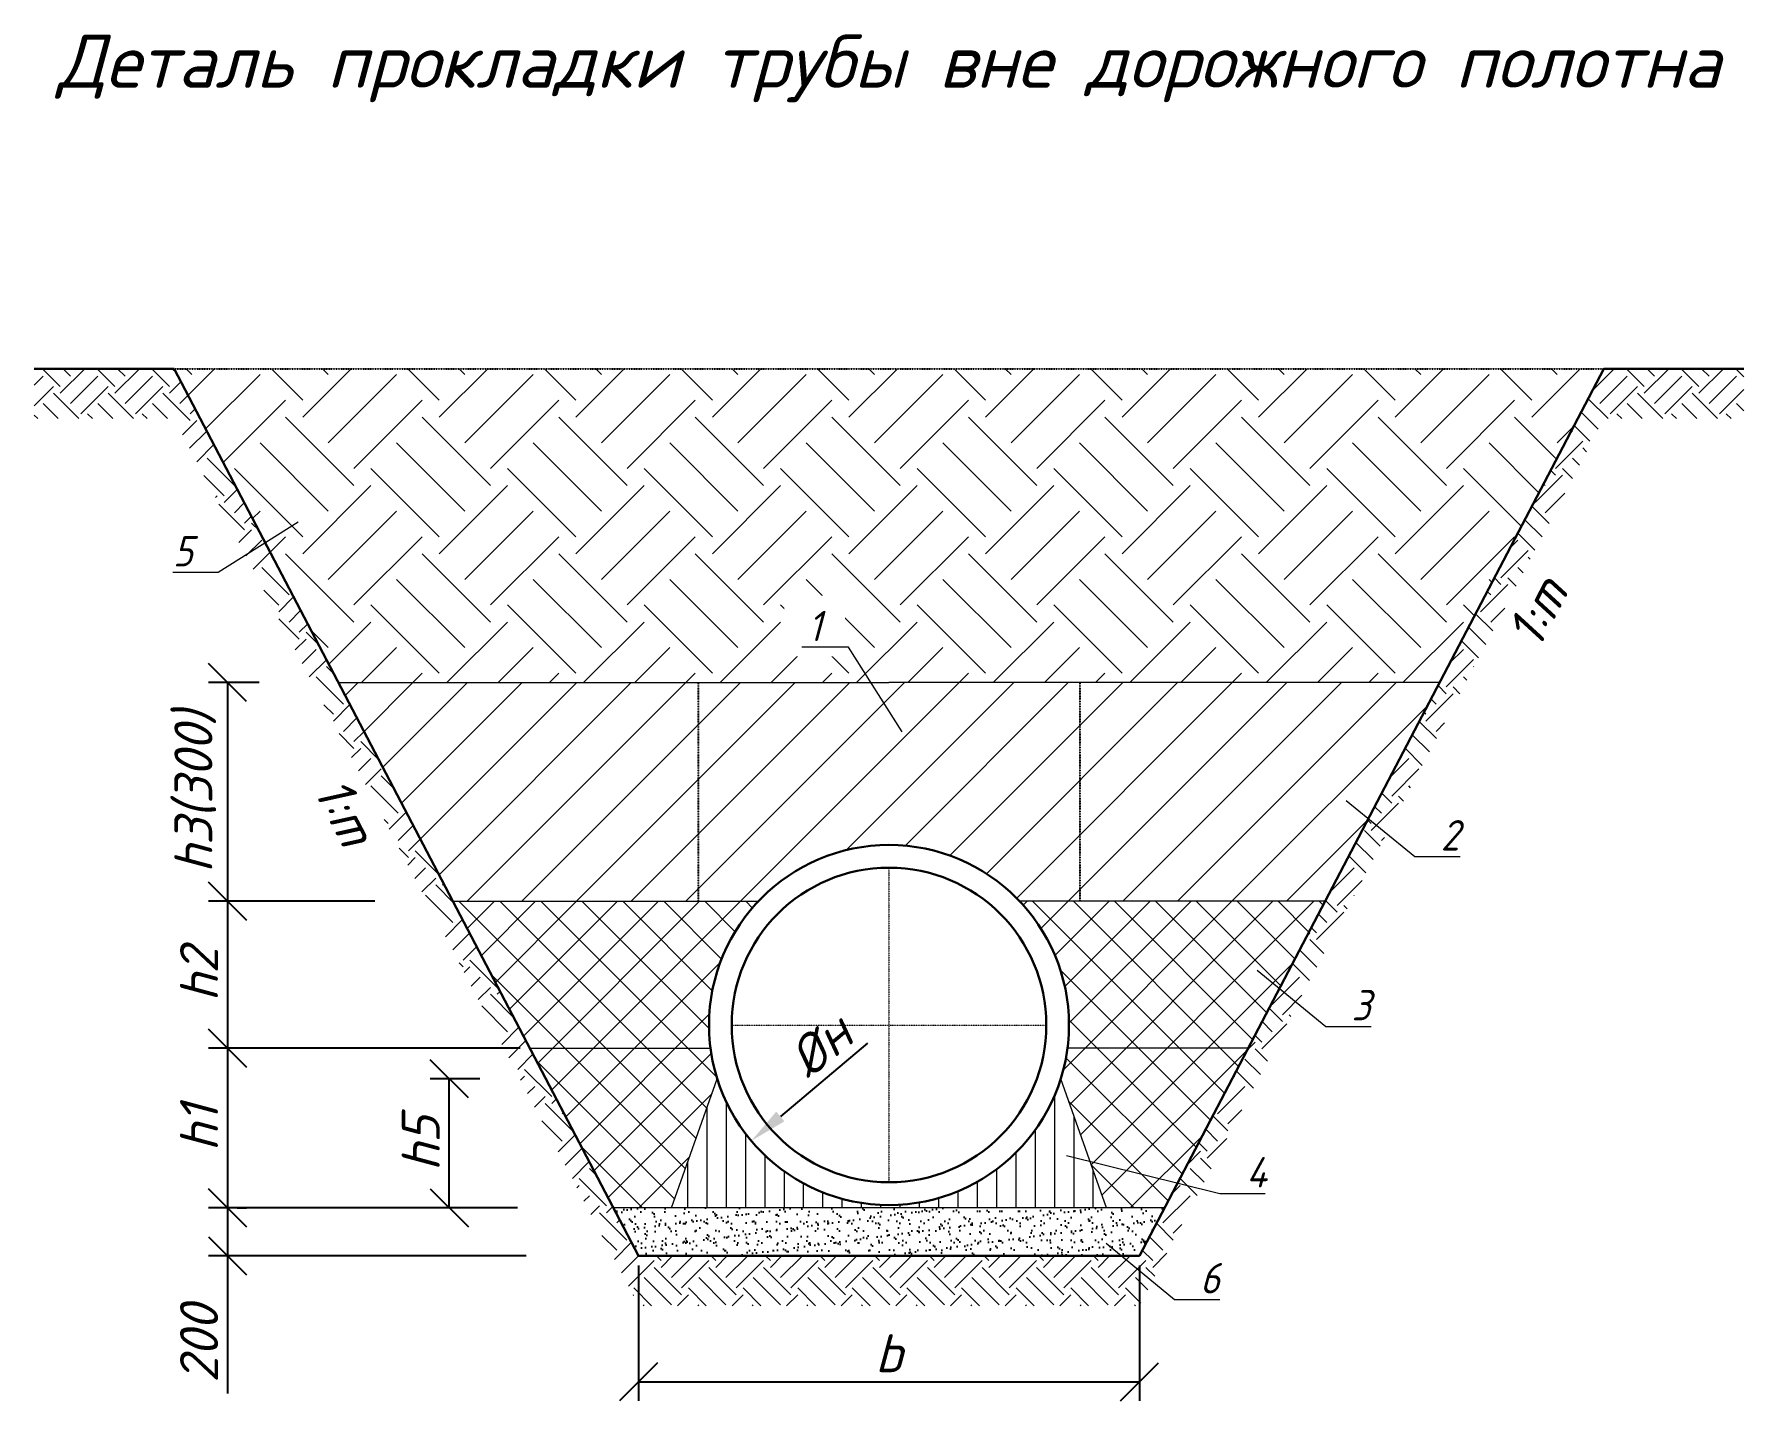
# Model space of a CAD drawing. Header units: millimetres. Extents: x 41097286 to 43803126, y 21258419 to 22595975.
# Drawn here: x 43115881 to 43172097, y 22074929 to 22119861 of the extents above; entities that cross this region are included whole.
import ezdxf
from ezdxf import colors
from ezdxf.entities.mleader import LeaderData, LeaderLine
from ezdxf.math import Vec2, Vec3

# ---------------------------------------------------------------- set-up
doc = ezdxf.new("R2010")
doc.units = ezdxf.units.MM
doc.linetypes.add('ACAD_ISO10W100', pattern=[18.5, 12, -3, 0.5, -3])
doc.linetypes.add('DASHED', pattern=[0.75, 0.5, -0.25])
doc.layers.add('ВК_К1_текст', color=34, linetype='Continuous')
doc.styles.add('note', font='isocpeur.ttf', dxfattribs={"width": 0.9, "oblique": 15})
doc.styles.get("Standard").update_dxf_attribs({"font": 'isocpeui.ttf'})
doc.dimstyles.new('ISO-25', dxfattribs={"dimtxt": 2.5, "dimasz": 2.5, "dimexe": 1.25, "dimexo": 0.625, "dimtad": 1, "dimtxsty": 'Standard', "dimcen": 2.5, "dimadec": 0, "dimazin": 0, "dimtfac": 1, "dimtmove": 0, "dimatfit": 3, "dimfxl": 1, "dimarcsym": 0})
pattern_1 = [(45, (371392.5, 121915.5), (-673.51921, 673.51921), []), (135, (371392.5, 121915.5), (-673.51921, -673.51921), [])]

# ---------------------------------------------------------------- blocks, each defined once
blk = doc.blocks.new('_None')
blk = doc.blocks.new('_Oblique')
at = {"color": 0, "linetype": 'ByBlock', "lineweight": -2}
blk.add_line((-0.5, -0.5), (0.5, 0.5), dxfattribs=at)
blk = doc.blocks.new('*D77')
at = {"color": 0, "lineweight": -2, "transparency": 16777216}
for p, q in [((43130534, 22085510), (43128907, 22085510)), ((43129532, 22081273), (43129532, 22085510)), ((43131771, 22081273), (43128907, 22081273))]:
    blk.add_line(p, q, dxfattribs=at)
at = {"layer": 'Defpoints', "color": 0, "transparency": 16777216}
for p in [(43129532, 22085510), (43130846, 22085510), (43132084, 22081273)]:
    blk.add_point(p, dxfattribs=at)
at = {"color": 0, "lineweight": -2, "transparency": 16777216, "xscale": 1250, "yscale": 1250, "zscale": 1250}
for p, rotation in [((43129532, 22085510), 90), ((43129532, 22081273), 270)]:
    blk.add_blockref('_Oblique', p, dxfattribs=dict(at, rotation=rotation))
at = {"color": 0, "lineweight": 5, "transparency": 16777216, "insert": (43128594, 22083392), "char_height": 1250, "attachment_point": 5, "rotation": 90}
blk.add_mtext('h5', dxfattribs=at)
blk = doc.blocks.new('*D78')
at = {"color": 0, "lineweight": -2, "transparency": 16777216}
for p, q in [((43123281, 22098542), (43121614, 22098542)), ((43122239, 22098542), (43122239, 22091352)), ((43127083, 22091352), (43121614, 22091352))]:
    blk.add_line(p, q, dxfattribs=at)
at = {"layer": 'Defpoints', "color": 0, "transparency": 16777216}
for p in [(43123594, 22098542), (43122239, 22091352), (43127396, 22091352)]:
    blk.add_point(p, dxfattribs=at)
at = {"color": 0, "lineweight": -2, "transparency": 16777216, "xscale": 1250, "yscale": 1250, "zscale": 1250}
for p, rotation in [((43122239, 22098542), 90), ((43122239, 22091352), 270)]:
    blk.add_blockref('_Oblique', p, dxfattribs=dict(at, rotation=rotation))
at = {"color": 0, "lineweight": 5, "transparency": 16777216, "insert": (43121177, 22094947), "char_height": 1250, "attachment_point": 5, "rotation": 90}
blk.add_mtext('h3(300)', dxfattribs=at)
blk = doc.blocks.new('*D79')
at = {"color": 0, "lineweight": -2, "transparency": 16777216}
for p, q in [((43127083, 22091352), (43121614, 22091352)), ((43122239, 22091352), (43122239, 22086528)), ((43131866, 22086528), (43121614, 22086528))]:
    blk.add_line(p, q, dxfattribs=at)
at = {"layer": 'Defpoints', "color": 0, "transparency": 16777216}
for p in [(43127396, 22091352), (43122239, 22086528), (43132179, 22086528)]:
    blk.add_point(p, dxfattribs=at)
at = {"color": 0, "lineweight": -2, "transparency": 16777216, "xscale": 1250, "yscale": 1250, "zscale": 1250}
for p, rotation in [((43122239, 22091352), 90), ((43122239, 22086528), 270)]:
    blk.add_blockref('_Oblique', p, dxfattribs=dict(at, rotation=rotation))
at = {"color": 0, "lineweight": 5, "transparency": 16777216, "insert": (43121302, 22088940), "char_height": 1250, "attachment_point": 5, "rotation": 90}
blk.add_mtext('h2', dxfattribs=at)
blk = doc.blocks.new('*D80')
at = {"color": 0, "lineweight": -2, "transparency": 16777216}
for p, q in [((43129427, 22086528), (43121614, 22086528)), ((43122239, 22086528), (43122239, 22081273)), ((43131269, 22081273), (43121614, 22081273))]:
    blk.add_line(p, q, dxfattribs=at)
at = {"layer": 'Defpoints', "color": 0, "transparency": 16777216}
for p in [(43129739, 22086528), (43122239, 22081273), (43131582, 22081273)]:
    blk.add_point(p, dxfattribs=at)
at = {"color": 0, "lineweight": -2, "transparency": 16777216, "xscale": 1250, "yscale": 1250, "zscale": 1250}
for p, rotation in [((43122239, 22086528), 90), ((43122239, 22081273), 270)]:
    blk.add_blockref('_Oblique', p, dxfattribs=dict(at, rotation=rotation))
at = {"color": 0, "lineweight": 5, "transparency": 16777216, "insert": (43121302, 22083900), "char_height": 1250, "attachment_point": 5, "rotation": 90}
blk.add_mtext('h1', dxfattribs=at)
blk = doc.blocks.new('*D81')
at = {"color": 0, "lineweight": -2, "transparency": 16777216}
for p, q in [((43122239, 22081273), (43122239, 22079696)), ((43122552, 22081273), (43122864, 22081273)), ((43132059, 22079696), (43121614, 22079696)), ((43122239, 22079696), (43122239, 22075165))]:
    blk.add_line(p, q, dxfattribs=at)
at = {"layer": 'Defpoints', "color": 0, "transparency": 16777216}
for p in [(43122239, 22081273), (43122239, 22081273), (43132372, 22079696)]:
    blk.add_point(p, dxfattribs=at)
at = {"color": 0, "lineweight": -2, "transparency": 16777216, "xscale": 1250, "yscale": 1250, "zscale": 1250}
for p, rotation in [((43122239, 22081273), 90), ((43122239, 22079696), 270)]:
    blk.add_blockref('_Oblique', p, dxfattribs=dict(at, rotation=rotation))
at = {"color": 0, "lineweight": 5, "transparency": 16777216, "insert": (43121302, 22076805), "char_height": 1250, "attachment_point": 5, "rotation": 90}
blk.add_mtext('200', dxfattribs=at)
blk = doc.blocks.new('*D89')
at = {"color": 0, "lineweight": -2, "transparency": 16777216}
for p, q in [((43135757, 22079383), (43135757, 22074929)), ((43152221, 22079383), (43152221, 22074929)), ((43135757, 22075554), (43152221, 22075554))]:
    blk.add_line(p, q, dxfattribs=at)
at = {"layer": 'Defpoints', "color": 0, "transparency": 16777216}
for p in [(43135757, 22079696), (43152221, 22079696), (43152221, 22075554)]:
    blk.add_point(p, dxfattribs=at)
at = {"color": 0, "lineweight": -2, "transparency": 16777216, "xscale": 1250, "yscale": 1250, "zscale": 1250, "rotation": 180}
blk.add_blockref('_Oblique', (43135757, 22075554), dxfattribs=at)
at = {"color": 0, "lineweight": -2, "transparency": 16777216, "xscale": 1250, "yscale": 1250, "zscale": 1250}
blk.add_blockref('_Oblique', (43152221, 22075554), dxfattribs=at)
at = {"color": 0, "lineweight": 5, "transparency": 16777216, "insert": (43143989, 22076492), "char_height": 1250, "attachment_point": 5}
blk.add_mtext('b', dxfattribs=at)
blk = doc.blocks.new('*D92')
at = {"color": 0, "lineweight": -2, "transparency": 16777216}
blk.add_line((43143280, 22086688), (43140417, 22084279), dxfattribs=at)
at = {"color": 0, "transparency": 16777216}
blk.add_solid([(43140282, 22084438), (43140551, 22084119), (43139460, 22083474)], dxfattribs=at)
at = {"layer": 'Defpoints', "color": 0, "transparency": 16777216}
for p in [(43148518, 22091095), (43139460, 22083474)]:
    blk.add_point(p, dxfattribs=at)
at = {"color": 0, "lineweight": 13, "transparency": 16777216, "insert": (43141723, 22086603), "char_height": 1250, "attachment_point": 5, "rotation": 40.073}
blk.add_mtext('{\\Q0;%%C}н', dxfattribs=at)

msp = doc.modelspace()

# ---------------------------------------------------------------- hatches: boundary and pattern name
at = {"lineweight": 5, "transparency": 33554513}
h = msp.add_hatch(dxfattribs=at)
h.set_pattern_fill('EARTH', color=256, scale=200, angle=45)
h.set_pattern_definition([(45, (371392.5, 121915.5), (1e-13, 1796.051224), [1270, -1270]), (45, (371055.8, 122252.3), (1e-13, 1796.051224), [1270, -1270]), (45, (370719, 122589), (1e-13, 1796.051224), [1270, -1270]), (135, (370719, 122813.6), (-1796.051224, 1e-13), [1270, -1270]), (135, (371055.8, 123150.3), (-1796.051224, 1e-13), [1270, -1270]), (135, (371392.5, 123487.1), (-1796.051224, 1e-13), [1270, -1270])])
h.paths.add_polyline_path([(43167497.391, 22107222.095), (43172096.903, 22107222.095), (43172096.903, 22108861.568), (43167497.391, 22108861.568), (43152221.046, 22079695.54), (43143989.172, 22079695.54), (43135757.299, 22079695.54), (43120480.954, 22108861.568), (43115881.442, 22108861.568), (43115881.442, 22107222.095), (43120480.954, 22107222.095), (43135757.299, 22078056.068), (43143989.172, 22078056.068), (43152221.046, 22078056.068)])
at = {"lineweight": 9, "transparency": 33554559}
h = msp.add_hatch(dxfattribs=at)
h.set_pattern_fill('EARTH', color=256, scale=500, angle=45)
h.set_pattern_definition([(45, (371392.5, 121915.5), (5e-13, 4490.12806), [3175, -3175]), (45, (370550.6, 122757.4), (5e-13, 4490.12806), [3175, -3175]), (45, (369708.7, 123599.3), (5e-13, 4490.12806), [3175, -3175]), (135, (369708.7, 124160.6), (-4490.12806, 5e-13), [3175, -3175]), (135, (370550.6, 125002.5), (-4490.12806, 5e-13), [3175, -3175]), (135, (371392.5, 125844.4), (-4490.12806, 5e-13), [3175, -3175])])
h.paths.add_polyline_path([(43120480.954, 22108861.568), (43125885.895, 22098542.302), (43143989.172, 22098542.302), (43162092.45, 22098542.302), (43167497.391, 22108861.568)])
h = msp.add_hatch(dxfattribs=at)
h.set_pattern_fill('ANSI31', color=256, scale=400)
h.set_pattern_definition([(45, (371392.5, 121915.5), (-898.025612, 898.025612), [])])
h.paths.add_polyline_path([(43125885.895, 22098542.302), (43129651.856, 22091352.223), (43137711.381, 22091352.223), (43137711.381, 22098542.302)])
h.paths.add_polyline_path([(43148288.516, 22091352.223), (43150266.963, 22091352.223), (43150266.963, 22098542.302), (43143989.172, 22098542.302), (43137711.381, 22098542.302), (43137711.381, 22091352.223), (43139689.829, 22091352.223, -0.430515394)])
h.paths.add_polyline_path([(43150266.963, 22098542.302), (43150266.963, 22091352.223), (43158326.489, 22091352.223), (43162092.45, 22098542.302)])
h = msp.add_hatch(dxfattribs=at)
h.set_pattern_fill('ANSI37', color=256, scale=300)
h.set_pattern_definition(pattern_1)
h.paths.add_polyline_path([(43129651.856, 22091352.223), (43132178.542, 22086528.204), (43138118.965, 22086528.204, -0.032040981), (43138070.454, 22087284.438, -0.191731525), (43139689.829, 22091352.223)])
h.paths.add_polyline_path([(43132178.542, 22086528.204), (43134931.221, 22081272.712), (43136840.153, 22081272.712), (43138342.612, 22085510.294, -0.044106572), (43138118.965, 22086528.204)])
h = msp.add_hatch(dxfattribs=at)
h.set_pattern_fill('ANSI37', color=256, scale=300)
h.set_pattern_definition(pattern_1)
h.paths.add_polyline_path([(43149859.38, 22086528.204, -0.044106572), (43149635.732, 22085510.294), (43151138.192, 22081272.712), (43153047.124, 22081272.712), (43155799.803, 22086528.204)])
h.paths.add_polyline_path([(43155799.803, 22086528.204), (43158326.489, 22091352.223), (43148288.516, 22091352.223, -0.191731525), (43149907.891, 22087284.438, -0.032040981), (43149859.38, 22086528.204)])
h = msp.add_hatch(dxfattribs=at)
h.set_pattern_fill('ANSI31', color=256, scale=200, angle=45)
h.set_pattern_definition([(90, (371392.53, 121915.54), (-635, 6e-14), [])])
h.paths.add_polyline_path([(43138342.612, 22085510.294), (43136840.153, 22081272.712), (43151138.192, 22081272.712), (43149635.732, 22085510.294, -0.733999826)])
h = msp.add_hatch()
h.set_pattern_fill('AR-SAND', color=256, scale=10)
h.set_pattern_definition([(37.5, (371392.53, 121915.54), (-16.000313, 489.4132373), [0, -386.08, 0, -431.8, 0, -412.75]), (7.5, (371392.53, 121915.54), (449.523283, 716.825101), [0, -208.28, 0, -347.98, 0, -133.35]), (327.5, (371080.1, 121915.54), (790.9923702, 1.4371847), [0, -127, 0, -457.2, 0, -596.9]), (317.5, (371080.1, 121915.54), (763.556452, 222.929323), [0, -63.5, 0, -299.72, 0, -342.9])])
h.paths.add_polyline_path([(43143989.172, 22079695.54), (43152221.046, 22079695.54), (43153047.124, 22081272.712), (43134931.221, 22081272.712), (43135757.299, 22079695.54)])

# ---------------------------------------------------------------- linework, layer by layer
at = {"linetype": 'ACAD_ISO10W100', "lineweight": 5, "ltscale": 0.01}
for p, q in [((43143989.172, 22092456.603), (43143989.172, 22082112.273)), ((43138817.008, 22087284.438), (43149161.337, 22087284.438))]:
    msp.add_line(p, q, dxfattribs=at)
at = {"lineweight": 30}
for points in [[(43115881.442, 22108861.568), (43120480.954, 22108861.568), (43135757.299, 22079695.54), (43143989.172, 22079695.54)], [(43172096.903, 22108861.568), (43167497.391, 22108861.568), (43152221.046, 22079695.54), (43143989.172, 22079695.54)]]:
    msp.add_lwpolyline(points, dxfattribs=at)
at = {"linetype": 'DASHED', "ltscale": 0.01}
msp.add_lwpolyline([(43120480.954, 22108861.568), (43167497.391, 22108861.568)], dxfattribs=at)
at = {"lineweight": 13}
for points in [[(43125885.895, 22098542.302), (43143989.172, 22098542.302)], [(43162092.45, 22098542.302), (43143989.172, 22098542.302)], [(43129651.856, 22091352.223), (43139689.829, 22091352.223)], [(43158326.489, 22091352.223), (43148288.516, 22091352.223)], [(43132178.542, 22086528.204), (43138118.965, 22086528.204)], [(43155799.803, 22086528.204), (43149859.38, 22086528.204)], [(43136840.153, 22081272.712), (43138342.612, 22085510.294)], [(43151138.192, 22081272.712), (43149635.732, 22085510.294)], [(43153047.124, 22081272.712), (43134931.221, 22081272.712)]]:
    msp.add_lwpolyline(points, dxfattribs=at)
at = {"linetype": 'DASHED', "ltscale": 0.1}
for points in [[(43137711.381, 22098542.302), (43137711.381, 22091352.223)], [(43150266.963, 22098542.302), (43150266.963, 22091352.223)]]:
    msp.add_lwpolyline(points, dxfattribs=at)
at = {"lineweight": 30}
for radius in [5918.718, 5172.165]:
    msp.add_circle((43143989.172, 22087284.438), radius, dxfattribs=at)

# ---------------------------------------------------------------- texts
at = {"insert": (43143989.172, 22118736.126), "char_height": 1750, "width": 63375.85227, "attachment_point": 5}
msp.add_mtext('Деталь прокладки трубы вне дорожного полотна', dxfattribs=at)
at = {"char_height": 1250, "width": 4122.53555, "attachment_point": 5}
for insert, rotation in [((43165299.314, 22100861.278), 62.5125163), ((43126111.788, 22094307.36), 297.4874837)]:
    msp.add_mtext('1:m', dxfattribs=dict(at, insert=insert, rotation=rotation))

# ---------------------------------------------------------------- dimensions: what is measured, and where the dimension line sits
at = {"lineweight": 5}
for base, p1, p2, text, picture, middle in [((43122239.499, 22091352.223), (43123593.947, 22098542.302), (43127395.717, 22091352.223), 'h3(300)', '*D78', (43121176.999, 22094947.262)), ((43122239.499, 22086528.204), (43127395.717, 22091352.223), (43132178.542, 22086528.204), 'h2', '*D79', (43121301.999, 22088940.214)), ((43122239.499, 22081272.712), (43129739.058, 22086528.204), (43131581.849, 22081272.712), 'h1', '*D80', (43121301.999, 22083900.458)), ((43129531.941, 22085510.294), (43132083.923, 22081272.712), (43130846.206, 22085510.294), 'h5', '*D77', (43128594.441, 22083391.503))]:
    dim = msp.add_linear_dim(base=base, p1=p1, p2=p2, angle=90, text=text, dimstyle='ISO-25', override={"dimscale": 500, "dimlfac": 0.05, "dimtxsty": 'Standard', "dimblk1": 'Oblique', "dimblk2": 'Oblique', "dimsah": 1}, dxfattribs=at)
    dim.commit()
    dim.dimension.update_dxf_attribs({"geometry": picture, "text_midpoint": middle})
at = {"lineweight": 13}
dim = msp.add_diameter_dim_2p(p1=(43148518.321, 22091094.692), p2=(43139460.023, 22083474.184), text='{\\Q0;%%C}н', dimstyle='ISO-25', override={"dimscale": 500, "dimdec": 0}, dxfattribs=at)
dim.commit()
dim.dimension.update_dxf_attribs({"geometry": '*D92', "text_midpoint": (43142326.355, 22085885.553), "dimtype": 163})
at = {"lineweight": 5}
dim = msp.add_linear_dim(base=(43122239.499, 22081272.712), p1=(43132371.617, 22079695.54), p2=(43122239.499, 22081272.712), angle=90, text='200', dimstyle='ISO-25', override={"dimscale": 500, "dimlfac": 0.05, "dimtxsty": 'Standard', "dimblk1": 'Oblique', "dimblk2": 'Oblique', "dimsah": 1}, dxfattribs=at)
dim.commit()
dim.dimension.update_dxf_attribs({"geometry": '*D81', "text_midpoint": (43122239.499, 22076805.388), "dimtype": 160})

# ---------------------------------------------------------------- next in the draw order: leaders
at = {"layer": 'ВК_К1_текст', "color": 0, "linetype": 'Continuous', "lineweight": 5}
ml = msp.add_multileader_mtext('Standard', dxfattribs=at)
ml.set_content('5', style='note')
ml.set_leader_properties(lineweight=15)
ml.set_arrow_properties(name='NONE')
ml.build(insert=Vec2(0, 0))
ml.multileader.update_dxf_attribs({"text_left_attachment_type": 6, "text_right_attachment_type": 6, "dogleg_length": 0.1, "arrow_head_size": 1000, "scale": 20})
ctx = ml.context
ctx.base_point, ctx.scale, ctx.char_height, ctx.arrow_head_size, ctx.landing_gap_size, ctx.plane_origin = Vec3(43119611.323, 22102163.391), 20, 1000, 1000, 800, Vec3(43083479.727, 21532205.684)
ctx.left_attachment, ctx.right_attachment, ctx.text_align_type = 6, 6, 1
notes = []
notes.append((ctx, [(1, (1, 1, 0), (43121931.272, 22102163.391), (-1, 0), 2, [(0, [(43124562.43, 22103813.435)], 0, [])])]))
ctx.mtext.insert, ctx.mtext.alignment, ctx.mtext.flow_direction = Vec3(43120770.298, 22103363.391), 2, 5
ctx.mtext.has_bg_fill, ctx.mtext.bg_color, ctx.mtext.bg_scale_factor, ctx.mtext.bg_transparency, ctx.mtext.use_window_bg_color = 1, -1027028792, 1.5, 0, 1
ml = msp.add_multileader_mtext('Standard', dxfattribs=at)
ml.set_content('1', style='note')
ml.set_leader_properties(lineweight=15)
ml.set_arrow_properties(name='NONE')
ml.build(insert=Vec2(0, 0))
ml.multileader.update_dxf_attribs({"text_left_attachment_type": 6, "text_right_attachment_type": 6, "dogleg_length": 0.1, "arrow_head_size": 1000, "scale": 20})
ctx = ml.context
ctx.base_point, ctx.scale, ctx.char_height, ctx.arrow_head_size, ctx.landing_gap_size, ctx.plane_origin = Vec3(43140476.949, 22099704.084), 20, 1000, 1000, 800, Vec3(43103764.649, 21530232.517)
ctx.left_attachment, ctx.right_attachment, ctx.text_align_type = 6, 6, 1
notes.append((ctx, [(1, (1, 1, 0), (43142654.898, 22099704.084), (-1, 0), 40, [(0, [(43144426.123, 22096918.744)], 0, [])])]))
ctx.mtext.insert, ctx.mtext.alignment, ctx.mtext.flow_direction = Vec3(43141545.924, 22100904.084), 2, 5
ctx.mtext.has_bg_fill, ctx.mtext.bg_color, ctx.mtext.bg_scale_factor, ctx.mtext.bg_transparency, ctx.mtext.use_window_bg_color = 1, -1027028792, 1.5, 0, 1
ml = msp.add_multileader_mtext('Standard', dxfattribs=at)
ml.set_content('2', style='note')
ml.set_leader_properties(lineweight=15)
ml.set_arrow_properties(name='NONE')
ml.build(insert=Vec2(0, 0))
ml.multileader.update_dxf_attribs({"text_left_attachment_type": 6, "text_right_attachment_type": 6, "dogleg_length": 0.1, "arrow_head_size": 1000, "scale": 20})
ctx = ml.context
ctx.base_point, ctx.scale, ctx.char_height, ctx.arrow_head_size, ctx.landing_gap_size, ctx.plane_origin = Vec3(43161278.436, 22092821.813), 20, 1000, 1000, 800, Vec3(43125146.84, 21522864.105)
ctx.left_attachment, ctx.right_attachment, ctx.text_align_type = 6, 6, 1
notes.append((ctx, [(0, (1, 1, 0), (43161276.436, 22092821.813), (1, 0), 2, [(0, [(43159023.746, 22094668.564)], 0, [])])]))
ctx.mtext.insert, ctx.mtext.alignment, ctx.mtext.flow_direction = Vec3(43162437.411, 22094021.813), 2, 5
ctx.mtext.has_bg_fill, ctx.mtext.bg_color, ctx.mtext.bg_scale_factor, ctx.mtext.bg_transparency, ctx.mtext.use_window_bg_color = 1, -1027028792, 1.5, 0, 1
ml = msp.add_multileader_mtext('Standard', dxfattribs=at)
ml.set_content('3', style='note')
ml.set_leader_properties(lineweight=15)
ml.set_arrow_properties(name='NONE')
ml.build(insert=Vec2(0, 0))
ml.multileader.update_dxf_attribs({"text_left_attachment_type": 6, "text_right_attachment_type": 6, "dogleg_length": 0.1, "arrow_head_size": 1000, "scale": 20})
ctx = ml.context
ctx.base_point, ctx.scale, ctx.char_height, ctx.arrow_head_size, ctx.landing_gap_size, ctx.plane_origin = Vec3(43158353.459, 22087237.364), 20, 1000, 1000, 800, Vec3(43122221.863, 21517279.656)
ctx.left_attachment, ctx.right_attachment, ctx.text_align_type = 6, 6, 1
notes.append((ctx, [(0, (1, 1, 0), (43158351.459, 22087237.364), (1, 0), 2, [(0, [(43156098.768, 22089084.115)], 0, [])])]))
ctx.mtext.insert, ctx.mtext.alignment, ctx.mtext.flow_direction = Vec3(43159512.433, 22088437.364), 2, 5
ctx.mtext.has_bg_fill, ctx.mtext.bg_color, ctx.mtext.bg_scale_factor, ctx.mtext.bg_transparency, ctx.mtext.use_window_bg_color = 1, -1027028792, 1.5, 0, 1
ml = msp.add_multileader_mtext('Standard', dxfattribs=at)
ml.set_content('4', style='note')
ml.set_leader_properties(lineweight=15)
ml.set_arrow_properties(name='NONE')
ml.build(insert=Vec2(0, 0))
ml.multileader.update_dxf_attribs({"text_left_attachment_type": 6, "text_right_attachment_type": 6, "dogleg_length": 0.1, "arrow_head_size": 1000, "scale": 20})
ctx = ml.context
ctx.base_point, ctx.scale, ctx.char_height, ctx.arrow_head_size, ctx.landing_gap_size, ctx.plane_origin = Vec3(43154868.432, 22081743.658), 20, 1000, 1000, 800, Vec3(43118736.836, 21511785.95)
ctx.left_attachment, ctx.right_attachment, ctx.text_align_type = 6, 6, 1
notes.append((ctx, [(0, (1, 1, 0), (43154866.432, 22081743.658), (1, 0), 2, [(0, [(43149826.218, 22082995.621)], 0, [])])]))
ctx.mtext.insert, ctx.mtext.alignment, ctx.mtext.flow_direction = Vec3(43156072.407, 22082943.658), 2, 5
ctx.mtext.has_bg_fill, ctx.mtext.bg_color, ctx.mtext.bg_scale_factor, ctx.mtext.bg_transparency, ctx.mtext.use_window_bg_color = 1, -1027028792, 1.5, 0, 1
ml = msp.add_multileader_mtext('Standard', dxfattribs=at)
ml.set_content('6', style='note')
ml.set_leader_properties(lineweight=15)
ml.set_arrow_properties(name='NONE')
ml.build(insert=Vec2(0, 0))
ml.multileader.update_dxf_attribs({"text_left_attachment_type": 6, "text_right_attachment_type": 6, "dogleg_length": 0.1, "arrow_head_size": 1000, "scale": 20})
ctx = ml.context
ctx.base_point, ctx.scale, ctx.char_height, ctx.arrow_head_size, ctx.landing_gap_size, ctx.plane_origin = Vec3(43153380.635, 22078260.929), 20, 1000, 1000, 800, Vec3(43117249.04, 21508303.221)
ctx.left_attachment, ctx.right_attachment, ctx.text_align_type = 6, 6, 1
notes.append((ctx, [(0, (1, 1, 0), (43153378.635, 22078260.929), (1, 0), 2, [(0, [(43151125.945, 22080107.68)], 0, [])])]))
ctx.mtext.insert, ctx.mtext.alignment, ctx.mtext.flow_direction = Vec3(43154539.61, 22079460.929), 2, 5
ctx.mtext.has_bg_fill, ctx.mtext.bg_color, ctx.mtext.bg_scale_factor, ctx.mtext.bg_transparency, ctx.mtext.use_window_bg_color = 1, -1027028792, 1.5, 0, 1
for ctx, leaders in notes:
    for number, flags, end, landing, length, lines in leaders:
        leader = LeaderData()
        leader.index, (leader.has_last_leader_line, leader.has_dogleg_vector, leader.attachment_direction) = number, flags
        leader.last_leader_point, leader.dogleg_vector, leader.dogleg_length = Vec3(end), Vec3(landing), length
        for number, points, colour, breaks in lines:
            line = LeaderLine()
            line.index, line.vertices, line.color, line.breaks = number, Vec3.list(points), colors.encode_raw_color(colour), breaks
            leader.lines.append(line)
        ctx.leaders.append(leader)

# ---------------------------------------------------------------- next in the draw order: dimensions: what is measured, and where the dimension line sits
at = {"lineweight": 5}
dim = msp.add_linear_dim(base=(43152221.046, 22075554.309), p1=(43135757.299, 22079695.54), p2=(43152221.046, 22079695.54), text='b', dimstyle='ISO-25', override={"dimscale": 500, "dimlfac": 0.05, "dimtxsty": 'Standard', "dimblk1": 'Oblique', "dimblk2": 'Oblique', "dimsah": 1}, dxfattribs=at)
dim.commit()
dim.dimension.update_dxf_attribs({"geometry": '*D89', "text_midpoint": (43143989.172, 22076491.809)})

doc.saveas('drawing.dxf')
